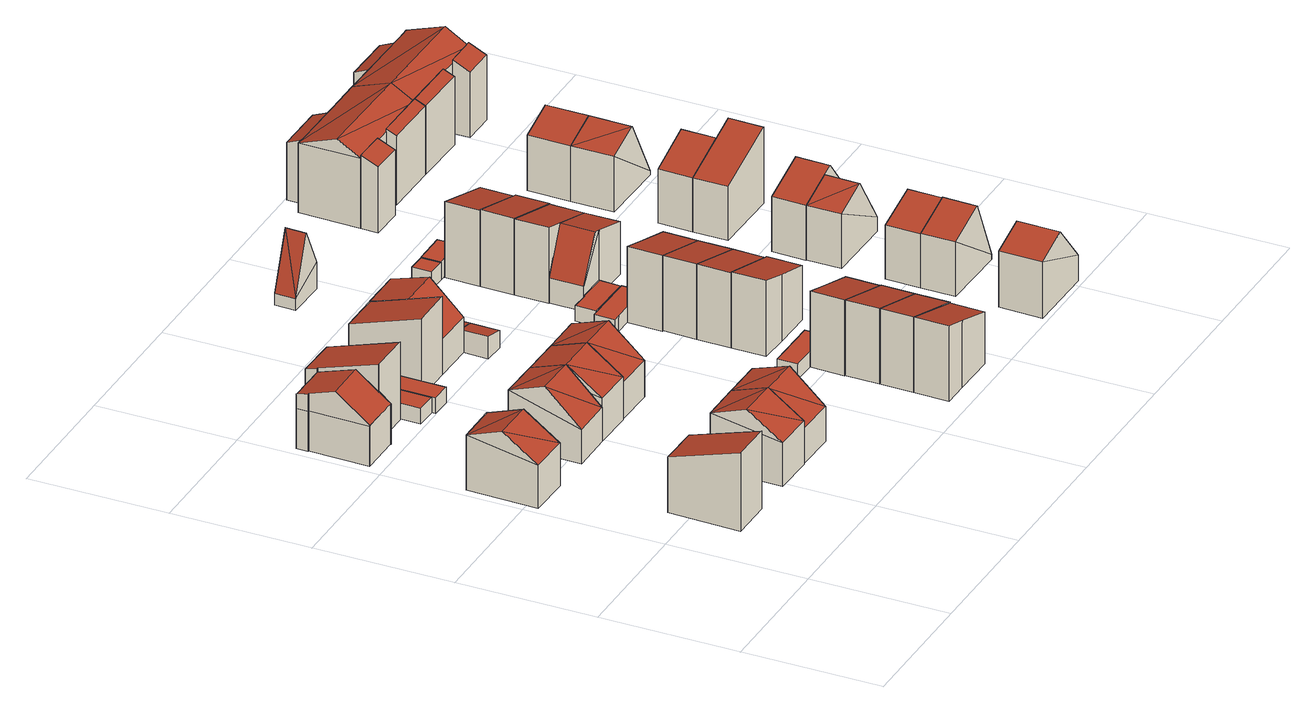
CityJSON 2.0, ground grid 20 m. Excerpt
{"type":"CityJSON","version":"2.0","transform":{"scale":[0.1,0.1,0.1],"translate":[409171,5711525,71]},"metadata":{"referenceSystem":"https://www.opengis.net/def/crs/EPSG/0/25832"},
"CityObjects":{
"building1":{"type":"Building","attributes":{"Gemeindeschluessel":"05978036","Geometrietyp2DReferenz":"3000","function":"31001_1000","roofType":"2100","measuredHeight":11.48},"geometry":[{"type":"MultiSurface","lod":"2","boundaries":[[[0,1,2,3]],[[1,4,5,2]],[[4,6,7,5]],[[6,0,3,7]],[[6,4,1,0]],[[3,2,5,7]]],"semantics":{"surfaces":[{"type":"WallSurface"},{"type":"RoofSurface"},{"type":"GroundSurface"}],"values":[0,0,0,0,1,2]}}]},
"building2":{"type":"Building","attributes":{"Gemeindeschluessel":"05978036","Geometrietyp2DReferenz":"3000","function":"31001_1000","roofType":"3100","measuredHeight":9.96},"geometry":[{"type":"MultiSurface","lod":"2","boundaries":[[[8,9,10,11]],[[9,12,13,10]],[[12,14,15,13]],[[14,8,11,15]],[[12,9,16]],[[8,14,17]],[[8,16,9]],[[16,8,17]],[[17,12,16]],[[12,17,14]],[[11,10,13,15]]],"semantics":{"surfaces":[{"type":"WallSurface"},{"type":"RoofSurface"},{"type":"GroundSurface"}],"values":[0,0,0,0,0,0,1,1,1,1,2]}}]},
"building3":{"type":"Building","attributes":{"Gemeindeschluessel":"05978036","Geometrietyp2DReferenz":"3000","function":"31001_1000","roofType":"5000","measuredHeight":9.79},"geometry":[{"type":"MultiSurface","lod":"2","boundaries":[[[18,19,20,21]],[[19,22,23,20]],[[22,24,25,23]],[[24,26,27,25]],[[26,28,29,27]],[[28,30,31,29]],[[30,32,33,31]],[[32,34,35,33]],[[34,36,37,35]],[[36,38,39,37]],[[38,40,41,39]],[[40,18,21,41]],[[42,43,44,45,46,47,48,49]],[[50,42,49,51,52,36,34,53]],[[30,50,53,32]],[[32,53,34]],[[36,52,38]],[[38,52,51,40]],[[40,51,49,48,18]],[[28,43,42,50,30]],[[18,48,47,19]],[[19,47,46,22]],[[22,46,45,24]],[[24,45,44,26]],[[26,44,43,28]],[[21,20,23,25,27,29,31,33,35,37,39,41]]],"semantics":{"surfaces":[{"type":"WallSurface"},{"type":"RoofSurface"},{"type":"GroundSurface"}],"values":[0,0,0,0,0,0,0,0,0,0,0,0,1,1,0,0,0,0,0,0,0,0,0,0,0,2]}}]},
"building4":{"type":"Building","attributes":{"Gemeindeschluessel":"05978036","Geometrietyp2DReferenz":"3000","function":"31001_1000","roofType":"3100","measuredHeight":10.05},"geometry":[{"type":"MultiSurface","lod":"2","boundaries":[[[54,55,56,57]],[[55,58,59,56]],[[58,60,61,59]],[[60,54,57,61]],[[58,55,62]],[[54,60,63]],[[62,54,63]],[[54,62,55]],[[58,63,60]],[[63,58,62]],[[57,56,59,61]]],"semantics":{"surfaces":[{"type":"WallSurface"},{"type":"RoofSurface"},{"type":"GroundSurface"}],"values":[0,0,0,0,0,0,1,1,1,1,2]}}]},
"building5":{"type":"Building","attributes":{"Gemeindeschluessel":"05978036","Geometrietyp2DReferenz":"3000","function":"31001_1000","roofType":"3100","measuredHeight":9.92},"geometry":[{"type":"MultiSurface","lod":"2","boundaries":[[[64,65,66,67]],[[65,68,69,66]],[[68,70,71,69]],[[70,64,67,71]],[[68,65,72]],[[64,70,73]],[[72,64,73]],[[64,72,65]],[[68,73,70]],[[73,68,72]],[[67,66,69,71]]],"semantics":{"surfaces":[{"type":"WallSurface"},{"type":"RoofSurface"},{"type":"GroundSurface"}],"values":[0,0,0,0,0,0,1,1,1,1,2]}}]},
"building6":{"type":"Building","attributes":{"Gemeindeschluessel":"05978036","Geometrietyp2DReferenz":"3000","function":"31001_1000","roofType":"2100","measuredHeight":11.47},"geometry":[{"type":"MultiSurface","lod":"2","boundaries":[[[74,75,76,77]],[[75,78,79,76]],[[78,80,81,79]],[[80,82,83,81]],[[82,84,85,83]],[[84,86,87,85]],[[86,88,89,87]],[[88,74,77,89]],[[88,86,84,82,80,78,75,74]],[[77,76,79,81,83,85,87,89]]],"semantics":{"surfaces":[{"type":"WallSurface"},{"type":"RoofSurface"},{"type":"GroundSurface"}],"values":[0,0,0,0,0,0,0,0,1,2]}}]},
"building7":{"type":"Building","attributes":{"Gemeindeschluessel":"05978036","Geometrietyp2DReferenz":"3000","function":"31001_1000","roofType":"3100","measuredHeight":9.81},"geometry":[{"type":"MultiSurface","lod":"2","boundaries":[[[60,90,91,92]],[[90,93,94,91]],[[93,95,96,94]],[[95,60,92,96]],[[93,90,97]],[[60,95,98]],[[60,97,90]],[[97,60,98]],[[98,93,97]],[[93,98,95]],[[92,91,94,96]]],"semantics":{"surfaces":[{"type":"WallSurface"},{"type":"RoofSurface"},{"type":"GroundSurface"}],"values":[0,0,0,0,0,0,1,1,1,1,2]}}]},
"building8":{"type":"Building","attributes":{"Gemeindeschluessel":"05978036","Geometrietyp2DReferenz":"3000","function":"31001_2460","roofType":"1000","measuredHeight":2.3},"geometry":[{"type":"MultiSurface","lod":"2","boundaries":[[[99,100,101,102]],[[100,103,104,101]],[[103,105,106,104]],[[105,99,102,106]],[[105,103,100,99]],[[102,101,104,106]]],"semantics":{"surfaces":[{"type":"WallSurface"},{"type":"RoofSurface"},{"type":"GroundSurface"}],"values":[0,0,0,0,1,2]}}]},
"building9":{"type":"Building","attributes":{"Gemeindeschluessel":"05978036","Geometrietyp2DReferenz":"3000","function":"31001_1000","roofType":"3100","measuredHeight":9.97},"geometry":[{"type":"MultiSurface","lod":"2","boundaries":[[[70,107,108,71]],[[107,109,110,108]],[[109,111,67,110]],[[111,70,71,67]],[[109,107,112]],[[70,111,73]],[[107,70,73,112]],[[73,109,112]],[[109,73,111]],[[71,108,110,67]]],"semantics":{"surfaces":[{"type":"WallSurface"},{"type":"RoofSurface"},{"type":"GroundSurface"}],"values":[0,0,0,0,0,0,1,1,1,2]}}]},
"building10":{"type":"Building","attributes":{"Gemeindeschluessel":"05978036","Geometrietyp2DReferenz":"3000","function":"31001_2460","roofType":"1000","measuredHeight":2.28},"geometry":[{"type":"MultiSurface","lod":"2","boundaries":[[[113,114,115,116]],[[114,117,118,115]],[[117,119,120,118]],[[119,113,116,120]],[[119,117,114,113]],[[116,115,118,120]]],"semantics":{"surfaces":[{"type":"WallSurface"},{"type":"RoofSurface"},{"type":"GroundSurface"}],"values":[0,0,0,0,1,2]}}]},
"building11":{"type":"Building","attributes":{"Gemeindeschluessel":"05978036","Geometrietyp2DReferenz":"3000","function":"31001_1000","roofType":"3100","measuredHeight":9.93},"geometry":[{"type":"MultiSurface","lod":"2","boundaries":[[[121,122,123,124]],[[122,125,126,123]],[[125,127,128,126]],[[127,129,130,128]],[[129,131,132,130]],[[131,121,124,132]],[[133,134,135,136,107]],[[107,112,133]],[[127,133,112]],[[127,112,129]],[[131,107,136,121]],[[129,112,107,131]],[[121,136,135,122]],[[122,135,134,125]],[[125,134,133,127]],[[124,123,126,128,130,132]]],"semantics":{"surfaces":[{"type":"WallSurface"},{"type":"RoofSurface"},{"type":"GroundSurface"}],"values":[0,0,0,0,0,0,1,1,1,1,0,0,0,0,0,2]}}]},
"building12":{"type":"Building","attributes":{"Gemeindeschluessel":"05978036","Geometrietyp2DReferenz":"3000","function":"31001_1000","roofType":"2100","measuredHeight":11.5},"geometry":[{"type":"MultiSurface","lod":"2","boundaries":[[[137,138,139,140]],[[138,141,142,139]],[[141,143,144,142]],[[143,137,140,144]],[[143,141,138,137]],[[140,139,142,144]]],"semantics":{"surfaces":[{"type":"WallSurface"},{"type":"RoofSurface"},{"type":"GroundSurface"}],"values":[0,0,0,0,1,2]}}]},
"building13":{"type":"Building","attributes":{"Gemeindeschluessel":"05978036","Geometrietyp2DReferenz":"3000","function":"31001_9998","roofType":"2100","measuredHeight":3.03},"geometry":[{"type":"MultiSurface","lod":"2","boundaries":[[[145,146,147,148]],[[146,149,126,147]],[[149,150,123,126]],[[150,145,148,123]],[[150,149,146,145]],[[148,147,126,123]]],"semantics":{"surfaces":[{"type":"WallSurface"},{"type":"RoofSurface"},{"type":"GroundSurface"}],"values":[0,0,0,0,1,2]}}]},
"building14":{"type":"Building","attributes":{"Gemeindeschluessel":"05978036","Geometrietyp2DReferenz":"3000","function":"31001_1000","roofType":"5000","measuredHeight":9.96},"geometry":[{"type":"MultiSurface","lod":"2","boundaries":[[[151,152,142,144]],[[152,153,154,142]],[[153,155,156,154]],[[155,151,144,156]],[[157,153,152,158]],[[157,158,151,155]],[[155,153,157]],[[152,151,158]],[[144,142,154,156]]],"semantics":{"surfaces":[{"type":"WallSurface"},{"type":"RoofSurface"},{"type":"GroundSurface"}],"values":[0,0,0,0,1,1,0,0,2]}}]},
"building15":{"type":"Building","attributes":{"Gemeindeschluessel":"05978036","Geometrietyp2DReferenz":"3000","function":"31001_9998","roofType":"2100","measuredHeight":3.23},"geometry":[{"type":"MultiSurface","lod":"2","boundaries":[[[159,160,156,161]],[[160,162,163,156]],[[162,164,165,163]],[[164,166,167,165]],[[166,159,161,167]],[[166,164,162,160,159]],[[161,156,163,165,167]]],"semantics":{"surfaces":[{"type":"WallSurface"},{"type":"RoofSurface"},{"type":"GroundSurface"}],"values":[0,0,0,0,0,1,2]}}]},
"building16":{"type":"Building","attributes":{"Gemeindeschluessel":"05978036","Geometrietyp2DReferenz":"3000","function":"31001_1000","roofType":"2100","measuredHeight":11.11},"geometry":[{"type":"MultiSurface","lod":"2","boundaries":[[[168,169,170,171]],[[169,172,173,170]],[[172,174,175,173]],[[174,176,177,175]],[[176,168,171,177]],[[176,174,172,169,168]],[[171,170,173,175,177]]],"semantics":{"surfaces":[{"type":"WallSurface"},{"type":"RoofSurface"},{"type":"GroundSurface"}],"values":[0,0,0,0,0,1,2]}}]},
"building17":{"type":"Building","attributes":{"Gemeindeschluessel":"05978036","Geometrietyp2DReferenz":"3000","function":"51009_1610","roofType":"2100","measuredHeight":3.28},"geometry":[{"type":"MultiSurface","lod":"2","boundaries":[[[178,179,180,181]],[[179,164,165,180]],[[164,162,163,165]],[[162,178,181,163]],[[162,164,179,178]],[[181,180,165,163]]],"semantics":{"surfaces":[{"type":"WallSurface"},{"type":"RoofSurface"},{"type":"GroundSurface"}],"values":[0,0,0,0,1,2]}}]},
"building18":{"type":"Building","attributes":{"Gemeindeschluessel":"05978036","Geometrietyp2DReferenz":"3000","function":"31001_2460","roofType":"1000","measuredHeight":2.32},"geometry":[{"type":"MultiSurface","lod":"2","boundaries":[[[182,183,184,185]],[[183,186,187,184]],[[186,188,189,187]],[[188,190,191,189]],[[190,182,185,191]],[[190,188,186,183,182]],[[185,184,187,189,191]]],"semantics":{"surfaces":[{"type":"WallSurface"},{"type":"RoofSurface"},{"type":"GroundSurface"}],"values":[0,0,0,0,0,1,2]}}]},
"building19":{"type":"Building","attributes":{"Gemeindeschluessel":"05978036","Geometrietyp2DReferenz":"3000","function":"31001_1000","roofType":"2100","measuredHeight":11.12},"geometry":[{"type":"MultiSurface","lod":"2","boundaries":[[[192,193,194,195]],[[193,196,173,194]],[[196,169,170,173]],[[169,192,195,170]],[[169,196,193,192]],[[195,194,173,170]]],"semantics":{"surfaces":[{"type":"WallSurface"},{"type":"RoofSurface"},{"type":"GroundSurface"}],"values":[0,0,0,0,1,2]}}]},
"building20":{"type":"Building","attributes":{"Gemeindeschluessel":"05978036","Geometrietyp2DReferenz":"3000","function":"31001_1000","roofType":"2100","measuredHeight":11.13},"geometry":[{"type":"MultiSurface","lod":"2","boundaries":[[[197,198,199,200]],[[198,193,194,199]],[[193,192,195,194]],[[192,197,200,195]],[[192,193,198,197]],[[200,199,194,195]]],"semantics":{"surfaces":[{"type":"WallSurface"},{"type":"RoofSurface"},{"type":"GroundSurface"}],"values":[0,0,0,0,1,2]}}]},
"building21":{"type":"Building","attributes":{"Gemeindeschluessel":"05978036","Geometrietyp2DReferenz":"3000","function":"31001_1000","roofType":"2100","measuredHeight":11.22},"geometry":[{"type":"MultiSurface","lod":"2","boundaries":[[[197,201,191,202]],[[201,203,189,191]],[[203,204,205,189]],[[204,206,207,205]],[[206,197,202,207]],[[206,204,203,201,197]],[[202,191,189,205,207]]],"semantics":{"surfaces":[{"type":"WallSurface"},{"type":"RoofSurface"},{"type":"GroundSurface"}],"values":[0,0,0,0,0,1,2]}}]},
"building22":{"type":"Building","attributes":{"Gemeindeschluessel":"05978036","Geometrietyp2DReferenz":"3000","function":"31001_1000","roofType":"2100","measuredHeight":11.24},"geometry":[{"type":"MultiSurface","lod":"2","boundaries":[[[208,209,210,211]],[[209,212,213,210]],[[212,214,215,213]],[[214,216,217,215]],[[216,208,211,217]],[[216,214,212,209,208]],[[211,210,213,215,217]]],"semantics":{"surfaces":[{"type":"WallSurface"},{"type":"RoofSurface"},{"type":"GroundSurface"}],"values":[0,0,0,0,0,1,2]}}]},
"building23":{"type":"Building","attributes":{"Gemeindeschluessel":"05978036","Geometrietyp2DReferenz":"3000","function":"31001_2500","roofType":"3100","measuredHeight":9.81},"geometry":[{"type":"MultiSurface","lod":"2","boundaries":[[[218,219,220,221]],[[219,222,223,220]],[[222,224,225,223]],[[224,218,221,225]],[[222,219,226]],[[218,224,227]],[[226,218,227]],[[218,226,219]],[[222,227,224]],[[227,222,226]],[[221,220,223,225]]],"semantics":{"surfaces":[{"type":"WallSurface"},{"type":"RoofSurface"},{"type":"GroundSurface"}],"values":[0,0,0,0,0,0,1,1,1,1,2]}}]},
"building24":{"type":"Building","attributes":{"Gemeindeschluessel":"05978036","Geometrietyp2DReferenz":"3000","function":"31001_2460","roofType":"1000","measuredHeight":2.3},"geometry":[{"type":"MultiSurface","lod":"2","boundaries":[[[228,229,230,231]],[[229,232,233,230]],[[232,234,235,233]],[[234,236,237,235]],[[236,238,239,237]],[[238,228,231,239]],[[238,236,234,232,229,228]],[[231,230,233,235,237,239]]],"semantics":{"surfaces":[{"type":"WallSurface"},{"type":"RoofSurface"},{"type":"GroundSurface"}],"values":[0,0,0,0,0,0,1,2]}}]},
"building25":{"type":"Building","attributes":{"Gemeindeschluessel":"05978036","Geometrietyp2DReferenz":"3000","function":"31001_1000","roofType":"2100","measuredHeight":11.11},"geometry":[{"type":"MultiSurface","lod":"2","boundaries":[[[240,241,242,243]],[[241,244,213,242]],[[244,245,210,213]],[[245,240,243,210]],[[245,244,241,240]],[[243,242,213,210]]],"semantics":{"surfaces":[{"type":"WallSurface"},{"type":"RoofSurface"},{"type":"GroundSurface"}],"values":[0,0,0,0,1,2]}}]},
"building26":{"type":"Building","attributes":{"Gemeindeschluessel":"05978036","Geometrietyp2DReferenz":"3000","function":"31001_2460","roofType":"1000","measuredHeight":2.35},"geometry":[{"type":"MultiSurface","lod":"2","boundaries":[[[246,247,248,249]],[[247,250,251,248]],[[250,252,253,251]],[[252,254,255,253]],[[254,256,257,255]],[[256,246,249,257]],[[256,254,252,250,247,246]],[[249,248,251,253,255,257]]],"semantics":{"surfaces":[{"type":"WallSurface"},{"type":"RoofSurface"},{"type":"GroundSurface"}],"values":[0,0,0,0,0,0,1,2]}}]},
"building27":{"type":"Building","attributes":{"Gemeindeschluessel":"05978036","Geometrietyp2DReferenz":"3000","function":"31001_1000","roofType":"2100","measuredHeight":11.16},"geometry":[{"type":"MultiSurface","lod":"2","boundaries":[[[258,259,260,261]],[[259,241,242,260]],[[241,240,243,242]],[[240,258,261,243]],[[240,241,259,258]],[[261,260,242,243]]],"semantics":{"surfaces":[{"type":"WallSurface"},{"type":"RoofSurface"},{"type":"GroundSurface"}],"values":[0,0,0,0,1,2]}}]},
"building28":{"type":"Building","attributes":{"Gemeindeschluessel":"05978036","Geometrietyp2DReferenz":"3000","function":"31001_1000","roofType":"2100","measuredHeight":11.21},"geometry":[{"type":"MultiSurface","lod":"2","boundaries":[[[258,262,231,263]],[[262,264,239,231]],[[264,265,266,239]],[[265,259,267,266]],[[259,258,263,267]],[[259,265,264,262,258]],[[263,231,239,266,267]]],"semantics":{"surfaces":[{"type":"WallSurface"},{"type":"RoofSurface"},{"type":"GroundSurface"}],"values":[0,0,0,0,0,1,2]}}]},
"building29":{"type":"Building","attributes":{"Gemeindeschluessel":"05978036","Geometrietyp2DReferenz":"3000","function":"31001_9998","roofType":"1000","measuredHeight":2.67},"geometry":[{"type":"MultiSurface","lod":"2","boundaries":[[[268,269,270,271]],[[269,272,273,270]],[[272,274,275,273]],[[274,268,271,275]],[[274,272,269,268]],[[271,270,273,275]]],"semantics":{"surfaces":[{"type":"WallSurface"},{"type":"RoofSurface"},{"type":"GroundSurface"}],"values":[0,0,0,0,1,2]}}]},
"building30":{"type":"Building","attributes":{"Gemeindeschluessel":"05978036","Geometrietyp2DReferenz":"3000","function":"31001_1000","roofType":"5000","measuredHeight":10.11},"geometry":[{"type":"MultiSurface","lod":"2","boundaries":[[[276,277,278,253]],[[277,279,280,278]],[[279,281,282,280]],[[281,283,255,282]],[[283,276,253,255]],[[283,281,279,284,285]],[[285,284,277,276]],[[276,283,285]],[[279,277,284]],[[253,278,280,282,255]]],"semantics":{"surfaces":[{"type":"WallSurface"},{"type":"RoofSurface"},{"type":"GroundSurface"}],"values":[0,0,0,0,0,1,1,0,0,2]}}]},
"building31":{"type":"Building","attributes":{"Gemeindeschluessel":"05978036","Geometrietyp2DReferenz":"3000","function":"31001_1000","roofType":"2100","measuredHeight":11.15},"geometry":[{"type":"MultiSurface","lod":"2","boundaries":[[[279,286,287,288]],[[286,289,290,287]],[[289,291,292,290]],[[291,279,288,292]],[[291,289,286,279]],[[288,287,290,292]]],"semantics":{"surfaces":[{"type":"WallSurface"},{"type":"RoofSurface"},{"type":"GroundSurface"}],"values":[0,0,0,0,1,2]}}]},
"building32":{"type":"Building","attributes":{"Gemeindeschluessel":"05978036","Geometrietyp2DReferenz":"3000","function":"51009_1610","roofType":"1000","measuredHeight":2.69},"geometry":[{"type":"MultiSurface","lod":"2","boundaries":[[[293,294,295,271]],[[294,296,297,295]],[[296,298,270,297]],[[298,293,271,270]],[[298,296,294,293]],[[271,295,297,270]]],"semantics":{"surfaces":[{"type":"WallSurface"},{"type":"RoofSurface"},{"type":"GroundSurface"}],"values":[0,0,0,0,1,2]}}]},
"building33":{"type":"Building","attributes":{"Gemeindeschluessel":"05978036","Geometrietyp2DReferenz":"3000","function":"31001_1000","roofType":"2100","measuredHeight":11.28},"geometry":[{"type":"MultiSurface","lod":"2","boundaries":[[[299,300,290,292]],[[300,301,302,290]],[[301,303,304,302]],[[303,299,292,304]],[[303,301,300,299]],[[292,290,302,304]]],"semantics":{"surfaces":[{"type":"WallSurface"},{"type":"RoofSurface"},{"type":"GroundSurface"}],"values":[0,0,0,0,1,2]}}]},
"building34":{"type":"Building","attributes":{"Gemeindeschluessel":"05978036","Geometrietyp2DReferenz":"3000","function":"31001_1000","roofType":"2100","measuredHeight":11.17},"geometry":[{"type":"MultiSurface","lod":"2","boundaries":[[[305,306,302,304]],[[306,307,308,302]],[[307,309,310,308]],[[309,305,304,310]],[[309,307,306,305]],[[304,302,308,310]]],"semantics":{"surfaces":[{"type":"WallSurface"},{"type":"RoofSurface"},{"type":"GroundSurface"}],"values":[0,0,0,0,1,2]}}]},
"building35":{"type":"Building","attributes":{"Gemeindeschluessel":"05978036","Geometrietyp2DReferenz":"3000","function":"31001_1000","roofType":"3100","measuredHeight":10.03},"geometry":[{"type":"MultiSurface","lod":"2","boundaries":[[[311,312,313,314]],[[312,315,316,313]],[[315,317,318,316]],[[317,311,314,318]],[[315,312,319]],[[311,317,320]],[[312,311,320,319]],[[317,315,319,320]],[[314,313,316,318]]],"semantics":{"surfaces":[{"type":"WallSurface"},{"type":"RoofSurface"},{"type":"GroundSurface"}],"values":[0,0,0,0,0,0,1,1,2]}}]},
"building36":{"type":"Building","attributes":{"Gemeindeschluessel":"05978036","Geometrietyp2DReferenz":"3000","function":"31001_1000","roofType":"3100","measuredHeight":9.96},"geometry":[{"type":"MultiSurface","lod":"2","boundaries":[[[321,322,323,324]],[[322,325,326,323]],[[325,327,328,326]],[[327,321,324,328]],[[325,322,329]],[[321,327,330]],[[322,321,330,329]],[[327,325,329,330]],[[324,323,326,328]]],"semantics":{"surfaces":[{"type":"WallSurface"},{"type":"RoofSurface"},{"type":"GroundSurface"}],"values":[0,0,0,0,0,0,1,1,2]}}]},
"building37":{"type":"Building","attributes":{"Gemeindeschluessel":"05978036","Geometrietyp2DReferenz":"3000","function":"31001_1000","roofType":"3100","measuredHeight":9.87},"geometry":[{"type":"MultiSurface","lod":"2","boundaries":[[[331,332,333,328]],[[332,334,335,333]],[[334,336,324,335]],[[336,331,328,324]],[[334,332,337]],[[331,336,338]],[[332,331,338,337]],[[336,334,337,338]],[[328,333,335,324]]],"semantics":{"surfaces":[{"type":"WallSurface"},{"type":"RoofSurface"},{"type":"GroundSurface"}],"values":[0,0,0,0,0,0,1,1,2]}}]},
"building38":{"type":"Building","attributes":{"Gemeindeschluessel":"05978036","Geometrietyp2DReferenz":"3000","function":"31001_1000","roofType":"3100","measuredHeight":9.86},"geometry":[{"type":"MultiSurface","lod":"2","boundaries":[[[339,340,341,342]],[[340,343,344,341]],[[343,345,346,344]],[[345,339,342,346]],[[343,340,347]],[[339,345,348]],[[347,339,348]],[[339,347,340]],[[345,347,348]],[[347,345,343]],[[342,341,344,346]]],"semantics":{"surfaces":[{"type":"WallSurface"},{"type":"RoofSurface"},{"type":"GroundSurface"}],"values":[0,0,0,0,0,0,1,1,1,1,2]}}]},
"building39":{"type":"Building","attributes":{"Gemeindeschluessel":"05978036","Geometrietyp2DReferenz":"3000","function":"31001_1000","roofType":"3100","measuredHeight":10.28},"geometry":[{"type":"MultiSurface","lod":"2","boundaries":[[[345,349,350,351]],[[349,352,353,350]],[[352,354,355,353]],[[354,345,351,355]],[[352,349,356]],[[345,354,357]],[[349,345,357,356]],[[354,352,356,357]],[[351,350,353,355]]],"semantics":{"surfaces":[{"type":"WallSurface"},{"type":"RoofSurface"},{"type":"GroundSurface"}],"values":[0,0,0,0,0,0,1,1,2]}}]},
"building40":{"type":"Building","attributes":{"Gemeindeschluessel":"05978036","Geometrietyp2DReferenz":"3000","function":"31001_1000"},"children":["building40-1","building40-2","building40-3","building40-4"]},
"building40-1":{"type":"BuildingPart","attributes":{"roofType":"3100","measuredHeight":12.26},"parents":["building40"],"geometry":[{"type":"MultiSurface","lod":"2","boundaries":[[[358,359,360,361,362]],[[359,363,364,360]],[[365,366,367,368]],[[369,370,371,372]],[[370,373,374,375,371]],[[376,359,358,373,370]],[[370,377,376]],[[363,376,377]],[[363,377,369,366,365]],[[359,376,363]],[[369,377,370]],[[375,361,360,364,368,367,372,371]],[[362,374,373,358]],[[362,361,375,374]],[[368,364,363,365]],[[372,367,366,369]]],"semantics":{"surfaces":[{"type":"WallSurface"},{"type":"RoofSurface"},{"type":"GroundSurface"},{"type":"ClosureSurface"}],"values":[0,0,0,0,0,1,1,1,1,0,0,2,0,3,3,3]}}]},
"building40-2":{"type":"BuildingPart","attributes":{"roofType":"2100","measuredHeight":10.83},"parents":["building40"],"geometry":[{"type":"MultiSurface","lod":"2","boundaries":[[[378,379,369,372,380]],[[381,382,383,367,366]],[[382,378,380,383]],[[382,381,379,378]],[[380,372,367,383]],[[366,369,379,381]],[[366,367,372,369]]],"semantics":{"surfaces":[{"type":"WallSurface"},{"type":"RoofSurface"},{"type":"GroundSurface"},{"type":"ClosureSurface"}],"values":[0,0,0,1,2,0,3]}}]},
"building40-3":{"type":"BuildingPart","attributes":{"roofType":"2100","measuredHeight":9.71},"parents":["building40"],"geometry":[{"type":"MultiSurface","lod":"2","boundaries":[[[384,362,361,385]],[[374,386,387,375]],[[386,384,385,387]],[[386,374,362,384]],[[385,361,375,387]],[[375,361,362,374]]],"semantics":{"surfaces":[{"type":"WallSurface"},{"type":"RoofSurface"},{"type":"GroundSurface"},{"type":"ClosureSurface"}],"values":[0,0,0,1,2,3]}}]},
"building40-4":{"type":"BuildingPart","attributes":{"roofType":"2100","measuredHeight":10.79},"parents":["building40"],"geometry":[{"type":"MultiSurface","lod":"2","boundaries":[[[388,389,365,368,390]],[[391,392,393,364,363]],[[392,388,390,393]],[[392,391,389,388]],[[390,368,364,393]],[[363,365,389,391]],[[363,364,368,365]]],"semantics":{"surfaces":[{"type":"WallSurface"},{"type":"RoofSurface"},{"type":"GroundSurface"},{"type":"ClosureSurface"}],"values":[0,0,0,1,2,0,3]}}]},
"building41":{"type":"Building","attributes":{"Gemeindeschluessel":"05978036","Geometrietyp2DReferenz":"3000","function":"31001_1000","roofType":"2100","measuredHeight":11.3},"geometry":[{"type":"MultiSurface","lod":"2","boundaries":[[[394,395,396,397]],[[395,398,399,396]],[[398,400,401,399]],[[400,394,397,401]],[[400,398,395,394]],[[397,396,399,401]]],"semantics":{"surfaces":[{"type":"WallSurface"},{"type":"RoofSurface"},{"type":"GroundSurface"}],"values":[0,0,0,0,1,2]}}]},
"building42":{"type":"Building","attributes":{"Gemeindeschluessel":"05978036","Geometrietyp2DReferenz":"3000","function":"31001_1000","roofType":"3100","measuredHeight":10.22},"geometry":[{"type":"MultiSurface","lod":"2","boundaries":[[[394,402,403,397]],[[402,404,405,403]],[[404,406,396,405]],[[406,394,397,396]],[[404,402,407]],[[394,406,408]],[[402,394,408,407]],[[406,404,407,408]],[[397,403,405,396]]],"semantics":{"surfaces":[{"type":"WallSurface"},{"type":"RoofSurface"},{"type":"GroundSurface"}],"values":[0,0,0,0,0,0,1,1,2]}}]},
"building43":{"type":"Building","attributes":{"Gemeindeschluessel":"05978036","Geometrietyp2DReferenz":"3000","function":"31001_1000","roofType":"3100","measuredHeight":9.96},"geometry":[{"type":"MultiSurface","lod":"2","boundaries":[[[409,410,411,412]],[[410,413,414,411]],[[413,415,416,414]],[[415,409,412,416]],[[413,410,417]],[[409,415,418]],[[417,409,418]],[[409,417,410]],[[415,417,418]],[[417,415,413]],[[412,411,414,416]]],"semantics":{"surfaces":[{"type":"WallSurface"},{"type":"RoofSurface"},{"type":"GroundSurface"}],"values":[0,0,0,0,0,0,1,1,1,1,2]}}]},
"building44":{"type":"Building","attributes":{"Gemeindeschluessel":"05978036","Geometrietyp2DReferenz":"3000","function":"31001_1000","roofType":"3100","measuredHeight":9.95},"geometry":[{"type":"MultiSurface","lod":"2","boundaries":[[[415,419,420,416]],[[419,421,422,420]],[[421,423,412,422]],[[423,415,416,412]],[[421,419,424]],[[415,423,418]],[[419,415,418,424]],[[423,421,424,418]],[[416,420,422,412]]],"semantics":{"surfaces":[{"type":"WallSurface"},{"type":"RoofSurface"},{"type":"GroundSurface"}],"values":[0,0,0,0,0,0,1,1,2]}}]},
"building45":{"type":"Building","attributes":{"Gemeindeschluessel":"05978036","Geometrietyp2DReferenz":"3000","function":"31001_1000"},"children":["building45-1","building45-2","building45-3","building45-4"]},
"building45-1":{"type":"BuildingPart","attributes":{"roofType":"2100","measuredHeight":10.81},"parents":["building45"],"geometry":[{"type":"MultiSurface","lod":"2","boundaries":[[[425,426,427,428,429]],[[430,431,432,433,434]],[[431,425,429,432]],[[431,430,426,425]],[[429,428,433,432]],[[434,427,426,430]],[[434,433,428,427]]],"semantics":{"surfaces":[{"type":"WallSurface"},{"type":"RoofSurface"},{"type":"GroundSurface"},{"type":"ClosureSurface"}],"values":[0,0,0,1,2,0,3]}}]},
"building45-2":{"type":"BuildingPart","attributes":{"roofType":"2100","measuredHeight":10.81},"parents":["building45"],"geometry":[{"type":"MultiSurface","lod":"2","boundaries":[[[392,391,363,364,393]],[[435,436,437,438,439]],[[436,392,393,437]],[[436,435,391,392]],[[393,364,438,437]],[[439,363,391,435]],[[439,438,364,363]]],"semantics":{"surfaces":[{"type":"WallSurface"},{"type":"RoofSurface"},{"type":"GroundSurface"},{"type":"ClosureSurface"}],"values":[0,0,0,1,2,0,3]}}]},
"building45-3":{"type":"BuildingPart","attributes":{"roofType":"2100","measuredHeight":9.73},"parents":["building45"],"geometry":[{"type":"MultiSurface","lod":"2","boundaries":[[[440,441,442,443]],[[444,445,446,447]],[[445,440,443,446]],[[445,444,441,440]],[[443,442,447,446]],[[447,442,441,444]]],"semantics":{"surfaces":[{"type":"WallSurface"},{"type":"RoofSurface"},{"type":"GroundSurface"},{"type":"ClosureSurface"}],"values":[0,0,0,1,2,3]}}]},
"building45-4":{"type":"BuildingPart","attributes":{"roofType":"3100","measuredHeight":12.31},"parents":["building45"],"geometry":[{"type":"MultiSurface","lod":"2","boundaries":[[[448,449,450,442,441]],[[449,434,433,450]],[[427,439,438,428]],[[363,359,360,364]],[[359,451,444,447,360]],[[449,448,451,359,452]],[[359,376,452]],[[434,452,376]],[[376,363,439,427,434]],[[363,376,359]],[[449,452,434]],[[442,450,433,428,438,364,360,447]],[[428,433,434,427]],[[364,438,439,363]],[[441,444,451,448]],[[441,442,447,444]]],"semantics":{"surfaces":[{"type":"WallSurface"},{"type":"RoofSurface"},{"type":"GroundSurface"},{"type":"ClosureSurface"}],"values":[0,0,0,0,0,1,1,1,1,0,0,2,3,3,0,3]}}]}
},
"vertices":[
[66,126,124],[68,229,91],[68,229,9],[66,126,9],[129,228,91],[129,228,9],[127,125,124],[127,125,9],
[11,484,89],[72,484,89],[72,484,8],[11,484,8],[71,381,71],[71,381,8],[9,382,71],[9,382,8],[71,432,108],[10,433,108],
[14,706,66],[13,706,66],[13,706,7],[14,706,7],[13,723,66],[13,723,7],[14,723,66],[14,723,7],[73,722,66],[73,722,7],[74,722,66],[74,722,7],[73,636,66],[73,636,7],[74,636,66],[74,636,7],[74,619,66],[74,619,7],[73,620,66],[73,620,7],[14,620,66],[14,620,7],[13,620,66],[13,620,7],[73,668,105],[74,722,87],[73,722,87],[14,723,87],[13,723,87],[13,706,92],[14,706,92],[13,668,105],[73,636,80],[13,620,67],[14,620,67],[74,636,80],
[250,124,73],[189,125,73],[189,125,9],[250,124,9],[190,227,91],[190,227,9],[251,227,91],[251,227,9],[190,176,109],[251,175,109],
[193,380,58],[132,380,58],[132,380,8],[193,380,8],[133,483,90],[133,483,8],[195,482,90],[195,482,8],[133,432,108],[194,431,108],
[73,636,121],[74,722,93],[74,722,6],[73,636,6],[73,722,93],[73,722,6],[73,739,88],[73,739,6],[74,739,88],[74,739,6],[135,738,87],[135,738,6],[134,635,121],[134,635,6],[74,636,121],[74,636,6],
[312,226,91],[312,226,10],[251,227,10],[311,123,62],[311,123,10],[250,124,62],[250,124,10],[312,174,108],[251,175,108],
[165,685,31],[164,605,31],[164,605,8],[165,685,8],[134,606,31],[134,606,8],[135,685,31],[135,685,8],
[255,481,90],[255,481,8],[253,379,71],[253,379,8],[193,380,71],[254,430,108],
[196,685,31],[195,599,31],[195,599,8],[196,685,8],[165,600,31],[165,600,8],[166,685,31],[166,685,8],
[316,481,63],[316,479,63],[316,479,9],[316,481,9],[315,438,63],[315,438,9],[314,378,63],[314,378,9],[253,379,63],[253,379,9],[255,481,63],[255,481,9],[315,429,108],[315,438,105],[316,479,90],[316,481,90],
[196,634,122],[197,737,88],[197,737,7],[196,634,7],[258,736,88],[258,736,7],[257,634,122],[257,634,7],
[346,478,39],[345,437,35],[345,437,9],[346,478,9],[315,438,35],[316,479,39],
[257,634,59],[258,736,89],[319,736,89],[319,736,7],[318,633,59],[318,633,7],[318,681,106],[257,682,106],
[317,598,40],[318,633,40],[317,598,7],[318,638,40],[318,638,7],[348,638,33],[348,638,7],[348,597,33],[348,597,7],
[463,22,124],[464,72,124],[464,72,13],[463,22,13],[567,70,90],[567,70,13],[566,21,90],[566,21,13],[502,22,111],[502,22,13],
[318,688,40],[349,688,33],[349,688,7],[318,688,7],
[431,219,35],[431,248,35],[431,248,12],[431,219,12],[511,247,35],[511,247,12],[511,218,35],[511,218,12],[466,218,35],[466,218,12],
[465,120,124],[567,119,91],[567,119,13],[465,120,13],[567,70,91],
[465,169,124],[568,167,91],[568,167,13],[465,169,13],
[466,218,124],[465,169,12],[511,218,109],[569,217,90],[569,217,12],[568,167,90],[568,167,12],
[467,280,123],[467,329,123],[467,329,11],[467,280,11],[570,328,91],[570,328,11],[569,278,91],[569,278,11],[511,279,109],[511,279,11],
[382,899,46],[381,869,46],[381,869,7],[382,899,7],[321,870,24],[321,870,7],[322,900,24],[322,900,7],[351,869,105],[352,899,105],
[469,476,33],[445,476,33],[445,476,10],[469,476,10],[434,476,33],[434,476,10],[435,506,33],[435,506,10],[514,505,33],[514,505,10],[514,475,33],[514,475,10],
[468,378,122],[571,376,89],[571,376,11],[468,378,11],[570,328,89],[467,329,122],
[444,507,33],[444,537,33],[444,537,10],[444,507,10],[470,536,33],[470,536,10],[470,537,33],[470,537,10],[514,536,33],[514,536,10],[513,506,33],[513,506,10],
[469,426,122],[571,425,89],[571,425,11],[469,426,11],
[469,476,122],[469,426,10],[514,475,108],[572,474,89],[572,474,10],[571,425,10],
[466,763,34],[466,735,34],[466,735,8],[466,763,8],[440,736,34],[440,736,8],[440,764,34],[440,764,8],
[470,537,47],[471,586,47],[471,586,10],[573,585,88],[573,585,10],[573,535,88],[573,535,10],[514,536,107],[502,586,111],[501,536,111],
[471,586,121],[471,586,9],[573,585,9],[471,635,121],[471,635,9],[574,634,88],[574,634,9],
[466,763,35],[514,763,35],[514,763,8],[514,735,35],[514,735,8],[466,735,35],
[574,634,89],[471,635,122],[472,683,122],[472,683,9],[574,682,89],[574,682,9],
[574,682,87],[472,683,121],[472,733,121],[472,733,9],[575,732,87],[575,732,9],
[701,4,95],[702,66,95],[702,66,12],[701,4,12],[804,64,50],[804,64,12],[804,3,50],[804,3,12],[753,65,112],[752,4,112],
[806,175,19],[805,125,19],[805,125,12],[806,175,12],[703,127,92],[703,127,12],[703,176,92],[703,176,12],[765,126,112],[766,175,112],
[703,176,91],[704,226,91],[704,226,12],[806,224,34],[806,224,12],[806,175,34],[768,225,110],[767,175,110],
[808,335,32],[807,286,32],[807,286,11],[808,335,11],[705,287,91],[705,287,11],[705,337,91],[705,337,11],[756,286,109],[757,336,109],
[706,386,91],[706,386,10],[705,337,10],[809,385,69],[809,385,10],[808,335,69],[808,335,10],[775,385,113],[774,336,113],
[634,967,112],[693,967,112],[693,967,9],[634,967,9],[634,967,106],[692,879,112],[692,879,9],[609,880,112],[584,880,112],[584,880,9],[609,880,9],[536,881,112],[538,969,112],[538,969,9],[536,881,9],[559,968,112],[559,968,106],[559,968,9],[692,912,132],[537,914,132],
[536,856,106],[536,881,117],[536,856,9],[584,880,117],[584,855,106],[584,855,9],
[635,995,94],[635,995,9],[560,996,94],[560,996,9],
[609,865,110],[609,880,117],[609,865,9],[692,879,117],[692,864,110],[692,864,9],
[707,497,90],[810,496,123],[810,496,10],[707,497,10],[809,446,123],[809,446,10],[707,447,90],[707,447,10],
[708,546,90],[708,546,10],[810,545,68],[810,545,10],[810,496,68],[776,546,112],[775,496,112],
[812,667,16],[811,606,16],[811,606,10],[812,667,10],[709,608,92],[709,608,10],[709,669,92],[709,669,10],[760,607,109],[761,668,109],
[710,730,92],[710,730,10],[813,729,69],[813,729,10],[812,667,69],[761,729,109],
[799,852,105],[799,877,117],[799,877,112],[799,877,9],[799,852,9],[847,877,117],[847,852,105],[847,852,9],[847,877,9],[847,877,112],
[774,878,117],[774,862,110],[774,862,9],[774,878,9],[774,878,112],
[827,992,94],[827,965,106],[827,965,9],[827,992,9],[752,966,106],[752,993,94],[752,993,9],[752,966,9],
[827,965,112],[848,965,112],[848,965,9],[752,966,112],[847,910,132]
]}
